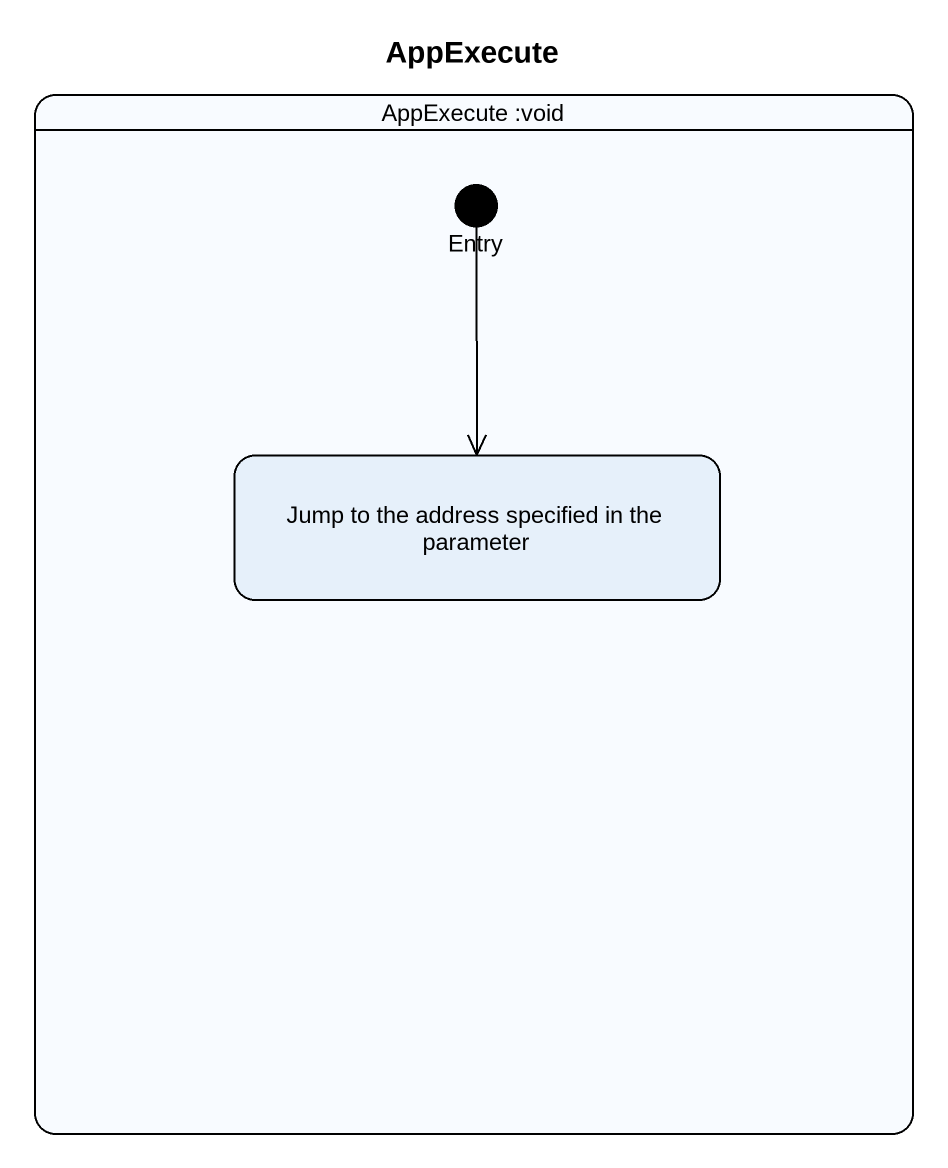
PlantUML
@startuml
title AppExecute
hide empty description
state "AppExecute :void" as AppExecute_void {
  state Entry <<start>>
  state "Jump to the address specified in the parameter" as Jump_to_the_address
}
Entry --> Jump_to_the_address
@enduml
